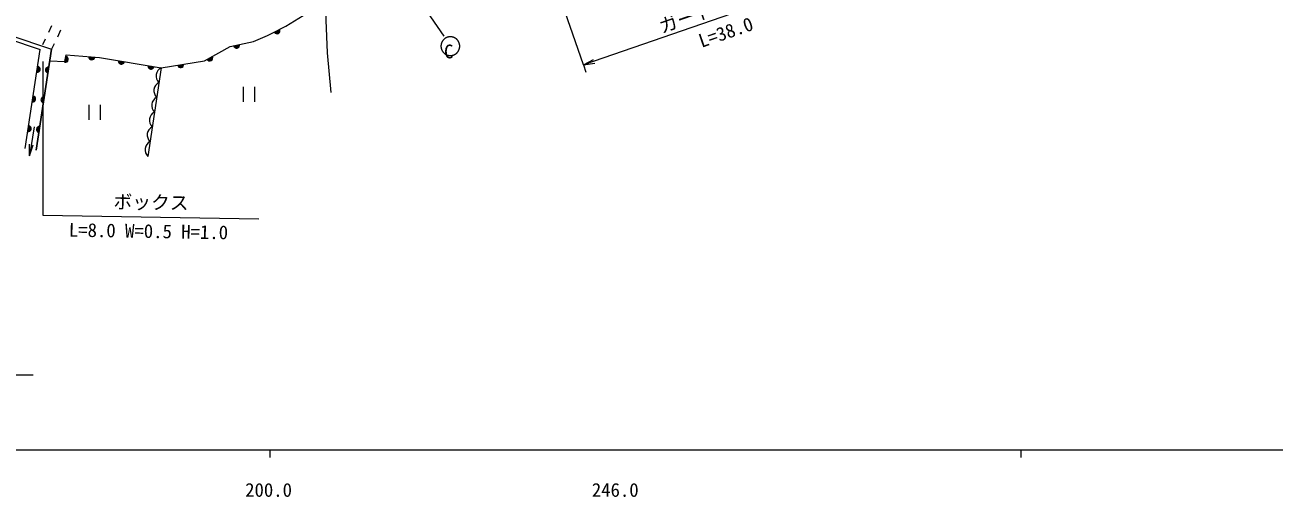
# Model space of a CAD drawing. Units: millimetres, scale not verified. Extents: x 40000 to 680000, y 20000 to 380000.
# Drawn here: x 235411 to 401711, y 198715 to 261608 of the extents above; entities that cross this region are included whole.
import ezdxf
from ezdxf.enums import TextEntityAlignment as Align

# ---------------------------------------------------------------- set-up
doc = ezdxf.new("R2010")
doc.units = ezdxf.units.MM
doc.header["$LTSCALE"] = 1000
for name, color, linetype, lineweight in [('M-BGD', 7, 'Continuous', 13), ('M-BMK-HTXT', 7, 'Continuous', 13), ('M-STR-HTXT', 7, 'Continuous', 13), ('M-STR-STRC', 7, 'Continuous', 13), ('M-TTL-BAND', 7, 'Continuous', 13)]:
    doc.layers.add(name, color=color, linetype=linetype, lineweight=lineweight)
doc.styles.add('ＭＳ ゴシック', font='')
doc.styles.get('ＭＳ ゴシック').set_extended_font_data('MS Gothic')

# ---------------------------------------------------------------- blocks, each defined once
blk = doc.blocks.new('open_arrow')
at = {"color": 0, "linetype": 'Continuous', "lineweight": -2}
blk.add_lwpolyline([(7.5, 1.25), (0, 0), (7.5, -1.25)], dxfattribs=at)

msp = doc.modelspace()

# ---------------------------------------------------------------- linework, layer by layer
at = {"layer": 'M-BGD'}
for p, q in [((275704, 257912), (275437, 264432)), ((238949, 261513), (238522, 260609)), ((233087, 259826), (237440, 258356)), ((233247, 260300), (238959, 258371)), ((238096, 259704), (237738, 258947)), ((240154, 260904), (239728, 260000)), ((235434, 245132), (237440, 258356)), ((235434, 245132), (237440, 258356)), ((238959, 258371), (236917, 244908)), ((236917, 244908), (238959, 258371)), ((239301, 259095), (238959, 258371)), ((259314, 256838), (262749, 258748)), ((259314, 256838), (262749, 258748)), ((262749, 258748), (265828, 259407)), ((262749, 258748), (265828, 259407)), ((276190, 252598), (275704, 257912)), ((238727, 256838), (240701, 256734)), ((238727, 256838), (240701, 256734)), ((240701, 256734), (240913, 257624)), ((240701, 256734), (240913, 257624)), ((240913, 257624), (245351, 257285)), ((240913, 257624), (245351, 257285)), ((245351, 257285), (253523, 255905)), ((245351, 257285), (253523, 255905)), ((253523, 255905), (259314, 256838)), ((253523, 255905), (259314, 256838)), ((253523, 255905), (251750, 244102)), ((264474, 253386), (264474, 251386)), ((265974, 253386), (265974, 251386)), ((243922, 250968), (243922, 248968)), ((245422, 250968), (245422, 248968)), ((236630, 248025), (235993, 244189)), ((235993, 244189), (235992, 245710)), ((235993, 244189), (236486, 245628))]:
    msp.add_line(p, q, dxfattribs=at)
for centre, radius, start, end in [((252146, 293605), 36834, 291.80668, 308.74598), ((252146, 293605), 36834, 291.80668, 308.74598), ((268962, 260834), 400, 207.16528, 27.16528), ((268962, 260834), 300, 207.16528, 27.16528), ((268962, 260834), 200, 207.00966, 27.32091), ((268962, 260834), 100, 207.08749, 27.24308), ((263592, 258929), 400, 192.07463, 12.07463), ((263592, 258929), 300, 192.07463, 12.07463), ((263592, 258929), 200, 192.07463, 12.07463), ((263592, 258929), 100, 192.07463, 12.07463), ((240773, 257036), 400, 256.57816, 76.57816), ((240773, 257036), 300, 256.57816, 76.57816), ((240773, 257036), 200, 256.57816, 76.57816), ((240773, 257036), 100, 256.57816, 76.57816), ((244300, 257365), 400, 175.63623, 355.63623), ((244300, 257365), 300, 175.63623, 355.63623), ((244300, 257365), 200, 175.63623, 355.63623), ((244300, 257365), 100, 175.63623, 355.63623), ((248255, 256795), 400, 170.41706, 350.41706), ((248255, 256795), 300, 170.41706, 350.41706), ((248255, 256795), 200, 170.41706, 350.41706), ((248255, 256795), 100, 170.41706, 350.41706), ((252200, 256129), 400, 170.41706, 350.41706), ((252200, 256129), 300, 170.41706, 350.41706), ((252200, 256129), 200, 170.41706, 350.41706), ((252200, 256129), 100, 170.41706, 350.41706), ((256147, 256328), 400, 189.14584, 9.14584), ((256147, 256328), 300, 189.14584, 9.14584), ((256147, 256328), 200, 189.14584, 9.14584), ((256147, 256328), 100, 189.14584, 9.14584), ((260006, 257223), 400, 209.08681, 29.08681), ((260006, 257223), 300, 209.08681, 29.08681), ((260006, 257223), 200, 209.08681, 29.08681), ((260006, 257223), 100, 209.08681, 29.08681), ((237037, 255699), 400, 261.37495, 81.37495), ((237037, 255699), 300, 261.37495, 81.37495), ((237037, 255699), 200, 261.37495, 81.37495), ((237037, 255699), 100, 261.37495, 81.37495), ((238538, 255594), 400, 81.37495, 261.37495), ((238538, 255594), 300, 81.37495, 261.37495), ((238538, 255594), 200, 81.37495, 261.37495), ((238538, 255594), 100, 81.37495, 261.37495), ((254106, 254812), 1239, 118.08375, 224.8364), ((253811, 252845), 1239, 118.08375, 224.8364), ((236437, 251744), 400, 261.37495, 81.37495), ((236437, 251744), 300, 261.37495, 81.37495), ((236437, 251744), 200, 261.37495, 81.37495), ((236437, 251744), 100, 261.37495, 81.37495), ((237938, 251639), 400, 81.37495, 261.37495), ((237938, 251639), 300, 81.37495, 261.37495), ((237938, 251639), 200, 81.37495, 261.37495), ((237938, 251639), 100, 81.37495, 261.37495), ((253515, 250877), 1239, 118.08375, 224.8364), ((253220, 248910), 1239, 118.08375, 224.8364), ((235837, 247790), 400, 261.37495, 81.37495), ((235837, 247790), 300, 261.37495, 81.37495), ((235837, 247790), 200, 261.37495, 81.37495), ((235837, 247790), 100, 261.37495, 81.37495), ((237338, 247685), 400, 81.37495, 261.37495), ((237338, 247685), 300, 81.37495, 261.37495), ((237338, 247685), 200, 81.37495, 261.37495), ((252924, 246943), 1239, 118.08375, 224.8364), ((237338, 247685), 100, 81.37495, 261.37495), ((252629, 244976), 1239, 118.08375, 224.8364)]:
    msp.add_arc(centre, radius, start, end, dxfattribs=at)
at = {"layer": 'M-BMK-HTXT'}
msp.add_lwpolyline([(205500, 215000), (208500, 215000), (211000, 215000), (231000, 215000), (233500, 215000), (236500, 215000)], dxfattribs=at)
at = {"layer": 'M-STR-HTXT'}
for q in [(311102, 257010), (311265, 256537), (310093, 255338)]:
    msp.add_line((309766, 256284), q, dxfattribs=at)
for points in [[(345208, 268540), (309766, 256284), (302780, 276483)], [(237789, 256738), (237801, 236265), (266526, 235781)]]:
    msp.add_lwpolyline(points, dxfattribs=at)
at = {"layer": 'M-STR-STRC'}
msp.add_line((280942, 275093), (291167, 260094), dxfattribs=at)
msp.add_lwpolyline([(293296, 258783), (293296, 258805), (293295, 258827), (293294, 258849), (293293, 258870), (293291, 258892), (293289, 258914), (293287, 258936), (293284, 258957), (293281, 258979), (293277, 259001), (293273, 259022), (293269, 259044), (293264, 259065), (293259, 259086), (293253, 259107), (293247, 259128), (293241, 259149), (293235, 259170), (293228, 259191), (293220, 259212), (293213, 259232), (293205, 259252), (293196, 259273), (293187, 259293), (293178, 259313), (293169, 259332), (293159, 259352), (293149, 259371), (293138, 259391), (293128, 259410), (293117, 259428), (293105, 259447), (293093, 259465), (293081, 259484), (293069, 259502), (293056, 259519), (293043, 259537), (293030, 259554), (293016, 259571), (293002, 259588), (292988, 259605), (292973, 259621), (292958, 259637), (292943, 259653), (292928, 259669), (292912, 259684), (292896, 259699), (292880, 259714), (292864, 259728), (292847, 259742), (292830, 259756), (292813, 259770), (292796, 259783), (292778, 259796), (292760, 259809), (292742, 259821), (292724, 259833), (292705, 259845), (292687, 259856), (292668, 259867), (292649, 259878), (292630, 259888), (292610, 259898), (292591, 259908), (292571, 259918), (292551, 259927), (292531, 259935), (292510, 259943), (292490, 259951), (292470, 259959), (292449, 259966), (292428, 259973), (292407, 259980), (292386, 259986), (292365, 259992), (292344, 259997), (292323, 260002), (292301, 260007), (292280, 260011), (292258, 260015), (292237, 260018), (292215, 260021), (292193, 260024), (292172, 260027), (292150, 260029), (292128, 260030), (292106, 260032), (292084, 260032), (292062, 260033), (292041, 260033), (292019, 260033), (291997, 260032), (291975, 260031), (291953, 260030), (291931, 260028), (291910, 260025), (291888, 260023), (291866, 260020), (291845, 260017), (291823, 260013), (291802, 260009), (291780, 260004), (291759, 260000), (291738, 259994), (291716, 259989), (291695, 259983), (291674, 259976), (291654, 259970), (291633, 259963), (291612, 259955), (291592, 259948), (291571, 259939), (291551, 259931), (291531, 259922), (291511, 259913), (291492, 259903), (291472, 259893), (291453, 259883), (291434, 259873), (291415, 259862), (291396, 259851), (291377, 259839), (291359, 259827), (291341, 259815), (291323, 259803), (291305, 259790), (291288, 259777), (291270, 259763), (291253, 259749), (291237, 259735), (291220, 259721), (291204, 259707), (291188, 259692), (291172, 259676), (291156, 259661), (291141, 259645), (291126, 259629), (291112, 259613), (291097, 259597), (291083, 259580), (291069, 259563), (291056, 259546), (291043, 259528), (291030, 259511), (291017, 259493), (291005, 259475), (290993, 259456), (290981, 259438), (290970, 259419), (290959, 259400), (290948, 259381), (290938, 259362), (290928, 259342), (290918, 259323), (290909, 259303), (290900, 259283), (290892, 259263), (290884, 259242), (290876, 259222), (290868, 259201), (290861, 259181), (290854, 259160), (290848, 259139), (290842, 259118), (290836, 259097), (290831, 259076), (290826, 259054), (290821, 259033), (290817, 259011), (290813, 258990), (290810, 258968), (290807, 258947), (290804, 258925), (290802, 258903), (290800, 258881), (290798, 258859), (290797, 258838), (290796, 258816), (290796, 258794), (290796, 258772), (290796, 258750), (290797, 258728), (290798, 258706), (290800, 258685), (290802, 258663), (290804, 258641), (290807, 258619), (290810, 258598), (290813, 258576), (290817, 258555), (290821, 258533), (290826, 258512), (290831, 258490), (290836, 258469), (290842, 258448), (290848, 258427), (290854, 258406), (290861, 258385), (290868, 258365), (290876, 258344), (290884, 258324), (290892, 258303), (290900, 258283), (290909, 258263), (290918, 258243), (290928, 258224), (290938, 258204), (290948, 258185), (290959, 258166), (290970, 258147), (290981, 258128), (290993, 258110), (291005, 258091), (291017, 258073), (291030, 258055), (291043, 258038), (291056, 258020), (291069, 258003), (291083, 257986), (291097, 257969), (291112, 257953), (291126, 257937), (291141, 257921), (291156, 257905), (291172, 257889), (291188, 257874), (291204, 257859), (291220, 257845), (291237, 257831), (291253, 257816), (291270, 257803), (291288, 257789), (291305, 257776), (291323, 257763), (291341, 257751), (291359, 257739), (291377, 257727), (291396, 257715), (291415, 257704), (291434, 257693), (291453, 257683), (291472, 257672), (291492, 257663), (291511, 257653), (291531, 257644), (291551, 257635), (291571, 257627), (291592, 257618), (291612, 257611), (291633, 257603), (291654, 257596), (291674, 257590), (291695, 257583), (291716, 257577), (291738, 257572), (291759, 257566), (291780, 257562), (291802, 257557), (291823, 257553), (291845, 257549), (291866, 257546), (291888, 257543), (291910, 257540), (291931, 257538), (291953, 257536), (291975, 257535), (291997, 257534), (292019, 257533), (292041, 257533), (292062, 257533), (292084, 257534), (292106, 257534), (292128, 257536), (292150, 257537), (292172, 257539), (292193, 257542), (292215, 257544), (292237, 257548), (292258, 257551), (292280, 257555), (292301, 257559), (292323, 257564), (292344, 257569), (292365, 257574), (292386, 257580), (292407, 257586), (292428, 257593), (292449, 257600), (292470, 257607), (292490, 257614), (292510, 257622), (292531, 257631), (292551, 257639), (292571, 257648), (292591, 257658), (292610, 257667), (292630, 257678), (292649, 257688), (292668, 257699), (292687, 257710), (292705, 257721), (292724, 257733), (292742, 257745), (292760, 257757), (292778, 257770), (292796, 257783), (292813, 257796), (292830, 257810), (292847, 257823), (292864, 257838), (292880, 257852), (292896, 257867), (292912, 257882), (292928, 257897), (292943, 257913), (292958, 257929), (292973, 257945), (292988, 257961), (293002, 257978), (293016, 257994), (293030, 258012), (293043, 258029), (293056, 258046), (293069, 258064), (293081, 258082), (293093, 258100), (293105, 258119), (293117, 258138), (293128, 258156), (293138, 258175), (293149, 258195), (293159, 258214), (293169, 258234), (293178, 258253), (293187, 258273), (293196, 258293), (293205, 258313), (293213, 258334), (293220, 258354), (293228, 258375), (293235, 258396), (293241, 258417), (293247, 258437), (293253, 258459), (293259, 258480), (293264, 258501), (293269, 258522), (293273, 258544), (293277, 258565), (293281, 258587), (293284, 258609), (293287, 258630), (293289, 258652), (293291, 258674), (293293, 258696), (293294, 258717), (293295, 258739), (293296, 258761)], close=True, dxfattribs=at)
at = {"layer": 'M-TTL-BAND'}
for p, q in [((40000, 205000), (579000, 205000)), ((268000, 205000), (268000, 204000)), ((368000, 205000), (368000, 204000))]:
    msp.add_line(p, q, dxfattribs=at)

# ---------------------------------------------------------------- block references
at = {"layer": 'M-STR-HTXT', "rotation": 270}
msp.add_blockref('open_arrow', (237789, 256738), dxfattribs=at)

# ---------------------------------------------------------------- texts
at = {"layer": 'M-STR-HTXT', "style": 'ＭＳ ゴシック'}
for s, rotation, p in [('ガードパイプ', 19.077, (327487, 262412)), ('ボックス', 359.034, (252172, 236523))]:
    msp.add_text(s, height=1833, rotation=rotation, dxfattribs=at).set_placement(p, align=Align.BOTTOM_CENTER)
for s, rotation, p in [('L=38.0', 19.077, (328420, 261508)), ('L=8.0 W=0.5 H=1.0', 359.034, (251872, 235063))]:
    msp.add_text(s, height=1833, rotation=rotation, dxfattribs=at).set_placement(p, align=Align.TOP_CENTER)
at = {"layer": 'M-STR-STRC', "style": 'ＭＳ ゴシック'}
msp.add_text('C', height=1833, dxfattribs=at).set_placement((291828, 258078), align=Align.MIDDLE_CENTER)
at = {"layer": 'M-TTL-BAND', "style": 'ＭＳ ゴシック'}
for s, p in [('200.0', (267844, 198195)), ('246.0', (314000, 198195))]:
    msp.add_text(s, height=1833, dxfattribs=at).set_placement(p, align=Align.BOTTOM_CENTER)

doc.saveas('drawing.dxf')
